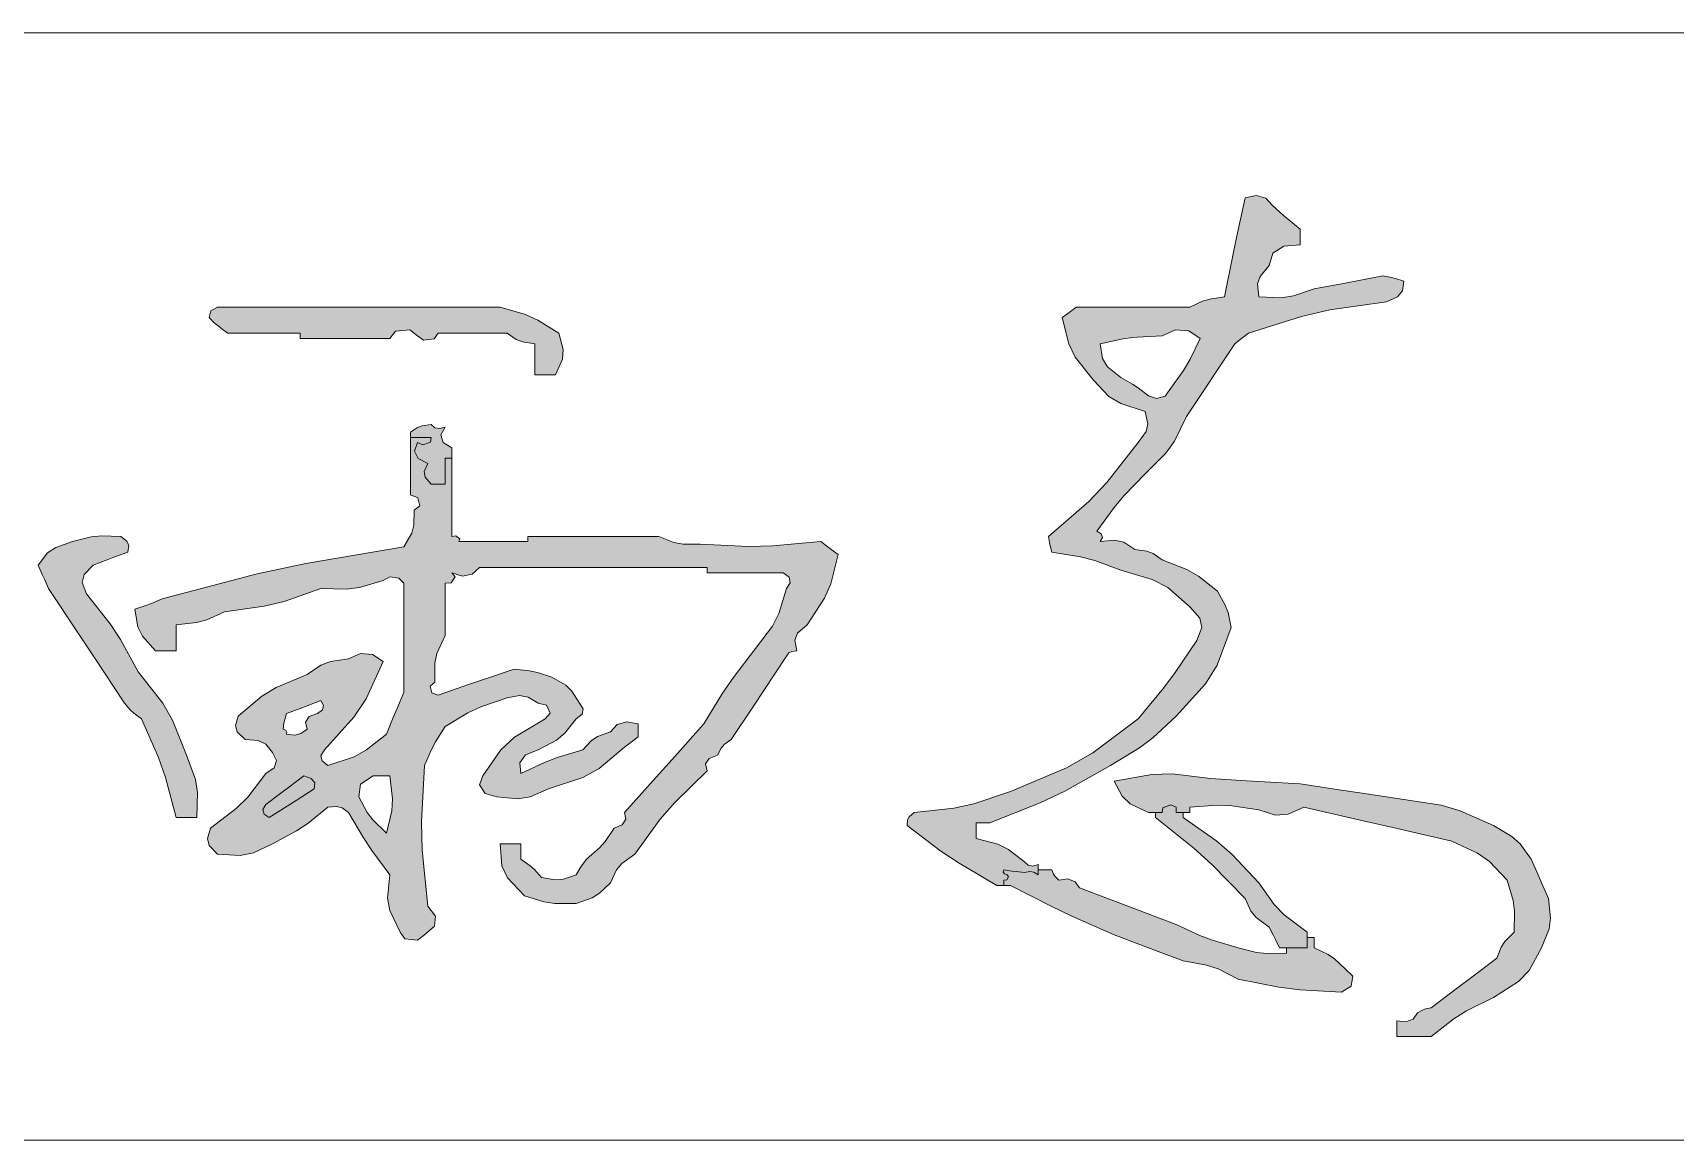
# Model space of a CAD drawing. Header units: millimetres. Extents: x 96 to 23960, y 200 to 17000.
# Drawn here: x 23072.6 to 23491.8, y 4153.5 to 4436.1 of the extents above; entities that cross this region are included whole.
import ezdxf

# ---------------------------------------------------------------- set-up
doc = ezdxf.new("R2010")
doc.units = ezdxf.units.MM
doc.linetypes.add('XKITLINE00', pattern=[0])
doc.layers.add('OtherObjectType', color=1, linetype='Continuous', lineweight=0)

# ---------------------------------------------------------------- blocks, each defined once
blk = doc.blocks.new('*A7')
at = {"layer": 'OtherObjectType'}
for points in [[(23354.72, 4345.45), (23357.38, 4343.46), (23359.41, 4342.77), (23367.07, 4338.15), (23364.05, 4331.89), (23361.84, 4328.84), (23356.5, 4323.53), (23351.1, 4317.92), (23348.62, 4314.98), (23344.18, 4308.91), (23345.3, 4308.21), (23345.61, 4307.27), (23345.06, 4306.25), (23348.7, 4306.63), (23351.1, 4306.09), (23353.86, 4304.26), (23356.96, 4303.85), (23358.61, 4303.23), (23360.9, 4301.6), (23367.16, 4299.15), (23370.13, 4297.47), (23374.99, 4293.63), (23376.97, 4290.06), (23377.69, 4288.14), (23378.51, 4284.32), (23374.92, 4274.71), (23371.95, 4269.95), (23364.43, 4261.73), (23358.47, 4256.18), (23355.05, 4253.61), (23347.7, 4249.11), (23335.99, 4242.58), (23329.76, 4239.62), (23316.89, 4234.49), (23313.37, 4234.49), (23313.37, 4230.5), (23318.91, 4229.07), (23321.66, 4227.73), (23325.69, 4224.52), (23326.62, 4223.68), (23327.87, 4223.44), (23329.22, 4223.86), (23329.22, 4221.2), (23328.08, 4221.88), (23327.12, 4222.07), (23325.69, 4221.86), (23323.57, 4222.05), (23322.51, 4222.19), (23320.41, 4222.53), (23320.31, 4221.94), (23320.6, 4221.49), (23321.29, 4221.2), (23321.68, 4220.68), (23321.19, 4219.95), (23320.41, 4219.87), (23320.41, 4218.54), (23318.65, 4218.54), (23309.01, 4224.21), (23304.4, 4227.29), (23295.77, 4233.82), (23295.89, 4235.25), (23296.31, 4236.05), (23297.53, 4237.15), (23307.68, 4238.24), (23312.79, 4239.34), (23322.17, 4242.46), (23336.41, 4248.51), (23343.16, 4252.37), (23354.74, 4261.07), (23361.17, 4268.84), (23364.18, 4272.84), (23369.71, 4281), (23370.96, 4284.37), (23370.48, 4286.72), (23367.95, 4289.64), (23362.28, 4294.52), (23358.35, 4296.6), (23350.34, 4298.94), (23343.64, 4301.42), (23340.02, 4302.37), (23332.74, 4303.59), (23332.29, 4305.18), (23332.11, 4305.98), (23331.86, 4307.58), (23342.12, 4316.49), (23346.77, 4321.35), (23354.74, 4331.5), (23356.75, 4334.36), (23357.17, 4336.28), (23356.5, 4339.48), (23350.28, 4341.48), (23347.25, 4343.31), (23343.3, 4347.45), (23338.68, 4353.31), (23337, 4356.7), (23335.38, 4363.4), (23338.9, 4366.06), (23367.95, 4366.06), (23371.15, 4367.58), (23373.03, 4368.15), (23376.75, 4368.71), (23378.83, 4378.82), (23379.88, 4383.87), (23382.03, 4393.97), (23384.95, 4394.52), (23387.36, 4393.84), (23389.07, 4391.97), (23391.79, 4389.52), (23393.2, 4388.32), (23396.11, 4385.99), (23396.11, 4382), (23391.9, 4381.65), (23389.15, 4379.81), (23388.19, 4376.69), (23385.87, 4373.91), (23385.24, 4371.99), (23385.55, 4368.71), (23391.28, 4368.49), (23394.41, 4368.93), (23399.64, 4370.71), (23417.24, 4374.03), (23419.4, 4373.62), (23420.47, 4373.35), (23422.52, 4372.7), (23422.22, 4370.2), (23420.96, 4368.68), (23418.12, 4367.39), (23403.67, 4365.35), (23396.46, 4363.72), (23382.91, 4359.41), (23379.39, 4356.75), (23367.07, 4338.15), (23348.58, 4205.92), (23366.19, 4199.27), (23372.17, 4198.21), (23375.17, 4197.22), (23380.27, 4194.62), (23390.63, 4192.58), (23396, 4191.91), (23406.68, 4191.3), (23409.14, 4192.83), (23409.51, 4195.37), (23407.56, 4197.28), (23404.9, 4199.77), (23403.22, 4200.89), (23399.64, 4202.59), (23399.64, 4205.25), (23397.88, 4205.25), (23397.88, 4202.59), (23392.59, 4202.59), (23392.59, 4201.26), (23387.62, 4201.12), (23384.99, 4201.4), (23380.27, 4202.59), (23373.68, 4204.55), (23370.46, 4205.77), (23364.43, 4208.57), (23339.78, 4217.88), (23338.7, 4219.46), (23336.82, 4220.17), (23334.5, 4219.87), (23333.53, 4220.81), (23333.15, 4221.38), (23332.74, 4222.53), (23329.22, 4222.53), (23329.22, 4221.2), (23328.08, 4221.88), (23327.12, 4222.07), (23325.69, 4221.86), (23323.57, 4222.05), (23322.51, 4222.19), (23320.41, 4222.53), (23320.31, 4221.94), (23320.6, 4221.49), (23321.29, 4221.2), (23321.68, 4220.68), (23321.19, 4219.95), (23320.41, 4219.87), (23320.41, 4218.54), (23322.17, 4218.54), (23332.52, 4213.24), (23337.81, 4210.71), (23348.58, 4205.92), (23367.07, 4338.15), (23359.41, 4342.77), (23361.6, 4343.32), (23362.66, 4344.79), (23366.35, 4349.92), (23367.95, 4352.6), (23370.59, 4358.08), (23367.66, 4360.02), (23364.24, 4360.25), (23360.9, 4358.75), (23354.49, 4358.45), (23351.26, 4358.04), (23345.06, 4356.75), (23345.6, 4352.97), (23346.88, 4350.88), (23350.34, 4348.12), (23353.3, 4346.39)], [(23175.04, 4357.99), (23172.34, 4357.65), (23170.77, 4358.75), (23168.79, 4360.28), (23165.14, 4359.94), (23163.73, 4358.08), (23140.84, 4358.08), (23140.84, 4359.41), (23122.35, 4359.41), (23118.83, 4362.07), (23117.62, 4363.4), (23117.99, 4365.1), (23119.71, 4366.06), (23191.89, 4366.06), (23198.37, 4364.17), (23201.53, 4362.77), (23206.86, 4359.41), (23207.95, 4355.23), (23207.76, 4352.82), (23205.98, 4348.78), (23200.7, 4348.78), (23200.7, 4356.75), (23197.61, 4357.21), (23196, 4357.82), (23193.66, 4359.41), (23176.05, 4359.41)], [(23146.52, 4263.35), (23146.81, 4264.47), (23146.12, 4265.72), (23129.83, 4298.02), (23142.23, 4300.69), (23167.25, 4304.92), (23169.3, 4308.4), (23169.87, 4310.42), (23169.89, 4314.23), (23171.35, 4315.41), (23170.9, 4317.45), (23169.01, 4318.21), (23169.01, 4332.83), (23174.29, 4332.83), (23174.12, 4331.65), (23172.12, 4330.9), (23170.77, 4331.5), (23170.03, 4329.3), (23170.94, 4327.48), (23173.41, 4326.19), (23172.47, 4324.16), (23172.72, 4322.66), (23174.29, 4320.87), (23177.81, 4320.87), (23177.81, 4327.52), (23179.57, 4327.52), (23179.57, 4307.58), (23180.54, 4307.74), (23181.54, 4306.99), (23181.33, 4306.25), (23198.94, 4306.25), (23198.94, 4307.58), (23232.39, 4307.58), (23236.24, 4306.05), (23238.59, 4305.61), (23242.95, 4305.59), (23255.25, 4305.02), (23261.52, 4305.15), (23273.76, 4306.25), (23278.16, 4302.93), (23276.28, 4295.5), (23274.64, 4291.78), (23270.24, 4284.99), (23267.81, 4282.9), (23267.09, 4281.09), (23267.6, 4278.34), (23266.34, 4278.22), (23265.6, 4277.84), (23264.96, 4277.02), (23250.87, 4255.75), (23249.02, 4254.44), (23248.25, 4253.56), (23247.35, 4251.76), (23245.25, 4250.95), (23244.31, 4249.53), (23244.71, 4247.78), (23236.48, 4239.72), (23232.74, 4235.42), (23226.22, 4226.51), (23222.91, 4224.11), (23221.54, 4222.49), (23220.06, 4219.2), (23217.25, 4216.54), (23215.32, 4215.37), (23211.26, 4213.89), (23205.87, 4213.95), (23203.06, 4214.37), (23198.06, 4215.88), (23193.72, 4220.47), (23192.29, 4223.55), (23191.89, 4229.17), (23197.18, 4229.17), (23197.18, 4225.19), (23199.57, 4223.53), (23200.65, 4222.57), (23202.46, 4220.53), (23205.91, 4219.93), (23208.04, 4220.09), (23211.26, 4221.2), (23212.19, 4222.84), (23212.72, 4223.64), (23213.9, 4225.19), (23217.2, 4228.1), (23218.65, 4229.74), (23220.94, 4233.16), (23223.05, 4233.97), (23223.99, 4235.39), (23223.58, 4237.15), (23231.74, 4246.15), (23235.79, 4250.67), (23243.83, 4259.74), (23248.67, 4267.61), (23251.32, 4271.48), (23257.03, 4279.01), (23261.37, 4284.7), (23263.02, 4287.89), (23264.96, 4294.29), (23265.92, 4295.74), (23265.61, 4297.15), (23264.08, 4298.28), (23244.71, 4298.28), (23244.71, 4299.61), (23186.61, 4299.61), (23184.76, 4297.92), (23182.26, 4297.44), (23179.57, 4298.28), (23180.38, 4297.26), (23179.38, 4295.75), (23177.81, 4295.62), (23177.81, 4282.33), (23175.73, 4277.74), (23175.18, 4275.22), (23175.17, 4270.37), (23173.99, 4269.35), (23174.44, 4267.65), (23176.05, 4267.05), (23183.76, 4269.76), (23187.64, 4271.09), (23195.42, 4273.69), (23199.39, 4273.25), (23201.38, 4272.84), (23205.1, 4271.7), (23208.62, 4269.58), (23210.17, 4268.12), (23213.07, 4263.6), (23212.77, 4262.22), (23211.26, 4261.07), (23208.36, 4257.34), (23206.25, 4255.6), (23201.58, 4253.09), (23198.35, 4251.84), (23196.88, 4249.84), (23197.18, 4247.11), (23203.21, 4249.92), (23206.43, 4251.14), (23213.02, 4253.09), (23215.12, 4255.43), (23216.71, 4256.49), (23220.06, 4257.75), (23221.78, 4259.61), (23224.19, 4260.29), (23227.11, 4259.74), (23227.11, 4256.42), (23223.58, 4253.76), (23217.17, 4248.39), (23212.96, 4246.07), (23204.22, 4243.13), (23199.52, 4241.13), (23196.36, 4240.65), (23191.01, 4241.13), (23188.07, 4241.98), (23186.62, 4244.16), (23187.49, 4246.45), (23192.08, 4253.16), (23195.53, 4256.34), (23203.34, 4261.07), (23204.62, 4262.44), (23203.69, 4264.53), (23201.58, 4265.05), (23199.06, 4266.6), (23196.8, 4266.98), (23193.66, 4266.38), (23186.9, 4264.06), (23183.63, 4262.55), (23177.81, 4259.07), (23175.38, 4255.19), (23174.32, 4253.18), (23172.53, 4249.11), (23171.77, 4234.76), (23171.95, 4227.54), (23173.41, 4213.22), (23175.41, 4210.71), (23175.09, 4208.12), (23172.53, 4205.92), (23170.77, 4204.58), (23167.56, 4204.93), (23166.37, 4206.58), (23163.73, 4212.13), (23163.15, 4215.31), (23163.73, 4221.2), (23159.11, 4227.42), (23156.99, 4230.63), (23153.16, 4237.15), (23151.54, 4238.3), (23150.09, 4238.66), (23147.88, 4238.48), (23142.8, 4234.33), (23139.92, 4232.42), (23133.8, 4229.17), (23128.89, 4226.83), (23125.51, 4226.2), (23119.71, 4226.51), (23117.61, 4228.71), (23117.13, 4230.52), (23117.95, 4233.16), (23124.52, 4238.12), (23127.44, 4241.02), (23132.04, 4247.11), (23134.2, 4248.57), (23134.8, 4250.37), (23133.8, 4252.43), (23132.08, 4254.58), (23130.06, 4255.53), (23126.76, 4255.75), (23124.78, 4257.7), (23124.3, 4259.34), (23125, 4261.73), (23131, 4266.81), (23134.72, 4269.06), (23142.6, 4272.36), (23146.11, 4274.75), (23148.53, 4275.67), (23153.16, 4276.35), (23156.24, 4277.67), (23159.29, 4277.44), (23161.97, 4275.69), (23157.64, 4266.13), (23154.54, 4261.44), (23147, 4253.09), (23146.12, 4251.62), (23146.42, 4250.29), (23147.88, 4249.11), (23154.57, 4251.36), (23157.79, 4253.08), (23162.85, 4257.08), (23164.58, 4261.34), (23165.46, 4263.47), (23167.25, 4267.71), (23167.25, 4295.62), (23165.99, 4296.93), (23163.72, 4297.22), (23161.97, 4296.29), (23155.96, 4294.57), (23152.54, 4294.14), (23146.12, 4294.29), (23136.72, 4291.01), (23131.64, 4289.78), (23121.47, 4288.31), (23116.97, 4286.29), (23114.33, 4285.58), (23109.15, 4284.99), (23109.15, 4278.34), (23103.87, 4278.34), (23100.54, 4282.13), (23099.37, 4284.47), (23098.59, 4288.98), (23101.46, 4289.95), (23102.88, 4290.48), (23105.63, 4291.63), (23129.83, 4298.02), (23177.33, 4331.57), (23176.71, 4333.46), (23177.81, 4335.49), (23176.47, 4335.07), (23175.21, 4335.31), (23174.29, 4336.15), (23171.98, 4335.78), (23170.79, 4335.33), (23169.01, 4334.16), (23169.01, 4332.83), (23174.29, 4332.83), (23174.12, 4331.65), (23172.12, 4330.9), (23170.77, 4331.5), (23170.03, 4329.3), (23170.94, 4327.48), (23173.41, 4326.19), (23172.47, 4324.16), (23172.72, 4322.66), (23174.29, 4320.87), (23177.81, 4320.87), (23177.81, 4327.52), (23179.57, 4327.52), (23179.57, 4330.17), (23177.33, 4331.57), (23129.83, 4298.02), (23159.49, 4246.5), (23156.24, 4244.32), (23155.8, 4241.13), (23157.93, 4237.16), (23159.39, 4235.23), (23162.85, 4231.83), (23164.24, 4237.59), (23164.42, 4240.62), (23163.73, 4246.45), (23159.49, 4246.5), (23141.72, 4246.45), (23143.6, 4245.83), (23144.53, 4244.67), (23144.36, 4243.13), (23139.76, 4240.23), (23137.47, 4238.76), (23132.92, 4235.82), (23131.59, 4236.73), (23131.28, 4237.91), (23132.04, 4239.14), (23141.72, 4246.45), (23159.49, 4246.5), (23129.83, 4298.02), (23146.12, 4265.72), (23142.62, 4264.37), (23140.85, 4263.7), (23137.32, 4262.4), (23136.87, 4260.82), (23136.69, 4260.01), (23136.44, 4258.41), (23137.13, 4258.12), (23137.43, 4257.67), (23137.32, 4257.08), (23139.53, 4256.89), (23140.98, 4257.26), (23142.6, 4258.41), (23142.2, 4260.17), (23143.14, 4261.59), (23145.24, 4262.4)], [(23097.44, 4263.31), (23095.95, 4265.05), (23076.58, 4294.29), (23073.94, 4300.27), (23076.33, 4303.36), (23078.42, 4304.78), (23082.74, 4306.25), (23087.47, 4307.44), (23090.09, 4307.72), (23095.07, 4307.58), (23096.59, 4306.36), (23097.08, 4305.27), (23096.83, 4303.59), (23093.29, 4302.29), (23091.53, 4301.62), (23088.02, 4300.27), (23085.69, 4297.88), (23085.19, 4295.82), (23086.26, 4292.96), (23092.3, 4285.3), (23094.97, 4281.27), (23099.47, 4273.03), (23105.73, 4265.04), (23108.27, 4260.66), (23111.79, 4251.76), (23114.1, 4245.58), (23114.65, 4242.24), (23114.43, 4235.82), (23109.15, 4235.82), (23106.46, 4246.06), (23104.68, 4251.15), (23100.35, 4261.07), (23098.35, 4262.49)], [(23360.9, 4237.15), (23357.38, 4237.15), (23352.73, 4239.36), (23350.63, 4241.27), (23348.58, 4245.12), (23358.19, 4246.82), (23363.49, 4246.96), (23373.23, 4245.78), (23396.11, 4244.46), (23422.52, 4240.47), (23432.13, 4238.99), (23436.96, 4237.59), (23445.41, 4233.82), (23450.15, 4231.05), (23452.25, 4229.17), (23455.09, 4225.19), (23459.49, 4215.22), (23460, 4210.15), (23459.63, 4207.47), (23457.73, 4202.59), (23454.54, 4196.8), (23451.79, 4193.98), (23445.41, 4189.97), (23438.55, 4186.51), (23435.3, 4184.47), (23429.56, 4180), (23420.76, 4180), (23420.76, 4183.99), (23423.09, 4183.68), (23424.97, 4184.39), (23426.04, 4185.98), (23427.29, 4186.71), (23428.05, 4187), (23429.56, 4187.31), (23446.29, 4199.93), (23447.39, 4202.79), (23448.33, 4204.2), (23450.69, 4206.58), (23450.83, 4211.92), (23450.47, 4214.65), (23448.93, 4219.87), (23444.42, 4224.6), (23441.39, 4226.74), (23434.85, 4229.84), (23419.71, 4233.31), (23412.14, 4235.04), (23396.99, 4238.48), (23393.07, 4236.67), (23389.79, 4236.48), (23385.55, 4237.81), (23378.64, 4238.87), (23374.96, 4239.01), (23367.95, 4238.48), (23367.95, 4237.15), (23364.43, 4237.15), (23364.43, 4238.48), (23363.07, 4239.08), (23382.03, 4215.22), (23383.51, 4211.94), (23384.88, 4210.31), (23388.19, 4207.91), (23390.83, 4202.59), (23397.88, 4202.59), (23397.88, 4206.58), (23392.02, 4211.03), (23389.44, 4213.66), (23385.55, 4219.2), (23378.77, 4226.42), (23374.81, 4229.82), (23366.19, 4235.82), (23366.19, 4237.15), (23364.43, 4237.15), (23364.43, 4238.48), (23363.07, 4239.08), (23361.07, 4238.33), (23360.9, 4237.15), (23359.14, 4237.15), (23359.14, 4235.82), (23368.92, 4228), (23373.53, 4223.85), (23382.03, 4215.22), (23363.07, 4239.08), (23361.07, 4238.33)]]:
    blk.add_hatch(color=7, dxfattribs=at).paths.add_polyline_path(points, flags=17)
at = {"layer": 'OtherObjectType', "color": 7, "linetype": 'XKITLINE00', "lineweight": 0}
for p, q in [((21596, 4436.06), (23758.76, 4436.06)), ((23382.03, 4393.97), (23379.88, 4383.87)), ((23384.95, 4394.52), (23382.03, 4393.97)), ((23387.36, 4393.84), (23384.95, 4394.52)), ((23389.07, 4391.97), (23387.36, 4393.84)), ((23391.79, 4389.52), (23389.07, 4391.97)), ((23393.2, 4388.32), (23391.79, 4389.52)), ((23396.11, 4385.99), (23393.2, 4388.32)), ((23396.11, 4384.4), (23396.11, 4385.99)), ((23379.88, 4383.87), (23378.83, 4378.82)), ((23389.15, 4379.81), (23391.9, 4381.65)), ((23391.9, 4381.65), (23396.11, 4382)), ((23396.11, 4383.6), (23396.11, 4384.4)), ((23396.11, 4382), (23396.11, 4383.6)), ((23378.83, 4378.82), (23376.75, 4368.71)), ((23388.19, 4376.69), (23389.15, 4379.81)), ((23385.24, 4371.99), (23385.87, 4373.91)), ((23385.87, 4373.91), (23388.19, 4376.69)), ((23410.2, 4372.7), (23406.68, 4372.04)), ((23417.24, 4374.03), (23410.2, 4372.7)), ((23419.4, 4373.62), (23417.24, 4374.03)), ((23420.47, 4373.35), (23419.4, 4373.62)), ((23422.52, 4372.7), (23420.47, 4373.35)), ((23422.22, 4370.2), (23422.52, 4372.7)), ((23376.75, 4368.71), (23373.03, 4368.15)), ((23385.55, 4368.71), (23385.24, 4371.99)), ((23391.28, 4368.49), (23385.55, 4368.71)), ((23394.41, 4368.93), (23391.28, 4368.49)), ((23399.64, 4370.71), (23394.41, 4368.93)), ((23406.68, 4372.04), (23399.64, 4370.71)), ((23418.12, 4367.39), (23420.96, 4368.68)), ((23420.96, 4368.68), (23422.22, 4370.2)), ((23117.99, 4365.1), (23117.62, 4363.4)), ((23119.71, 4366.06), (23117.99, 4365.1)), ((23148.59, 4366.06), (23119.71, 4366.06)), ((23163.02, 4366.06), (23148.59, 4366.06)), ((23191.89, 4366.06), (23163.02, 4366.06)), ((23198.37, 4364.17), (23191.89, 4366.06)), ((23336.79, 4364.46), (23335.38, 4363.4)), ((23337.49, 4364.99), (23336.79, 4364.46)), ((23338.9, 4366.06), (23337.49, 4364.99)), ((23350.52, 4366.06), (23338.9, 4366.06)), ((23356.33, 4366.06), (23350.52, 4366.06)), ((23367.95, 4366.06), (23356.33, 4366.06)), ((23371.15, 4367.58), (23367.95, 4366.06)), ((23373.03, 4368.15), (23371.15, 4367.58)), ((23396.46, 4363.72), (23403.67, 4365.35)), ((23403.67, 4365.35), (23418.12, 4367.39)), ((23117.62, 4363.4), (23118.83, 4362.07)), ((23118.83, 4362.07), (23120.24, 4361.01)), ((23120.24, 4361.01), (23120.95, 4360.47)), ((23120.95, 4360.47), (23122.35, 4359.41)), ((23165.14, 4359.94), (23168.79, 4360.28)), ((23168.79, 4360.28), (23170.77, 4358.75)), ((23201.53, 4362.77), (23198.37, 4364.17)), ((23206.86, 4359.41), (23201.53, 4362.77)), ((23335.38, 4363.4), (23337, 4356.7)), ((23364.24, 4360.25), (23360.9, 4358.75)), ((23367.66, 4360.02), (23364.24, 4360.25)), ((23382.91, 4359.41), (23396.46, 4363.72)), ((23122.35, 4359.41), (23129.75, 4359.41)), ((23129.75, 4359.41), (23133.45, 4359.41)), ((23133.45, 4359.41), (23140.84, 4359.41)), ((23140.84, 4359.41), (23140.84, 4358.88)), ((23140.84, 4358.88), (23140.84, 4358.61)), ((23140.84, 4358.61), (23140.84, 4358.08)), ((23140.84, 4358.08), (23149.99, 4358.08)), ((23149.99, 4358.08), (23154.57, 4358.08)), ((23154.57, 4358.08), (23163.73, 4358.08)), ((23163.73, 4358.08), (23165.14, 4359.94)), ((23170.77, 4358.75), (23172.34, 4357.65)), ((23172.34, 4357.65), (23175.04, 4357.99)), ((23175.04, 4357.99), (23176.05, 4359.41)), ((23176.05, 4359.41), (23183.09, 4359.41)), ((23183.09, 4359.41), (23186.61, 4359.41)), ((23186.61, 4359.41), (23193.66, 4359.41)), ((23193.66, 4359.41), (23196, 4357.82)), ((23196, 4357.82), (23197.61, 4357.21)), ((23197.61, 4357.21), (23200.7, 4356.75)), ((23200.7, 4356.75), (23200.7, 4353.56)), ((23207.95, 4355.23), (23206.86, 4359.41)), ((23337, 4356.7), (23338.68, 4353.31)), ((23351.26, 4358.04), (23345.06, 4356.75)), ((23345.06, 4356.75), (23345.6, 4352.97)), ((23354.49, 4358.45), (23351.26, 4358.04)), ((23360.9, 4358.75), (23354.49, 4358.45)), ((23370.59, 4358.08), (23367.66, 4360.02)), ((23367.95, 4352.6), (23370.59, 4358.08)), ((23374.46, 4349.31), (23379.39, 4356.75)), ((23379.39, 4356.75), (23380.8, 4357.82)), ((23380.8, 4357.82), (23381.5, 4358.35)), ((23381.5, 4358.35), (23382.91, 4359.41)), ((23200.7, 4353.56), (23200.7, 4351.97)), ((23200.7, 4351.97), (23200.7, 4348.78)), ((23205.98, 4348.78), (23207.76, 4352.82)), ((23207.76, 4352.82), (23207.95, 4355.23)), ((23338.68, 4353.31), (23343.3, 4347.45)), ((23345.6, 4352.97), (23346.88, 4350.88)), ((23366.35, 4349.92), (23367.95, 4352.6)), ((23200.7, 4348.78), (23202.81, 4348.78)), ((23202.81, 4348.78), (23203.87, 4348.78)), ((23203.87, 4348.78), (23205.98, 4348.78)), ((23346.88, 4350.88), (23350.34, 4348.12)), ((23350.34, 4348.12), (23353.3, 4346.39)), ((23362.66, 4344.79), (23366.35, 4349.92)), ((23372, 4345.59), (23374.46, 4349.31)), ((23343.3, 4347.45), (23347.25, 4343.31)), ((23353.3, 4346.39), (23354.72, 4345.45)), ((23354.72, 4345.45), (23357.38, 4343.46)), ((23357.38, 4343.46), (23359.41, 4342.77)), ((23359.41, 4342.77), (23361.6, 4343.32)), ((23361.6, 4343.32), (23362.66, 4344.79)), ((23367.07, 4338.15), (23372, 4345.59)), ((23347.25, 4343.31), (23350.28, 4341.48)), ((23350.28, 4341.48), (23356.5, 4339.48)), ((23356.5, 4339.48), (23357.17, 4336.28)), ((23170.79, 4335.33), (23169.01, 4334.16)), ((23171.98, 4335.78), (23170.79, 4335.33)), ((23174.29, 4336.15), (23171.98, 4335.78)), ((23175.21, 4335.31), (23174.29, 4336.15)), ((23176.47, 4335.07), (23175.21, 4335.31)), ((23177.81, 4335.49), (23176.47, 4335.07)), ((23176.71, 4333.46), (23177.81, 4335.49)), ((23357.17, 4336.28), (23356.75, 4334.36)), ((23364.05, 4331.89), (23367.07, 4338.15)), ((23169.01, 4334.16), (23169.01, 4332.83)), ((23169.01, 4332.83), (23169.01, 4334.16)), ((23169.01, 4334.16), (23169.01, 4332.83)), ((23174.29, 4332.83), (23169.01, 4332.83)), ((23169.01, 4332.83), (23174.29, 4332.83)), ((23174.29, 4332.83), (23169.01, 4332.83)), ((23169.01, 4332.83), (23169.01, 4318.21)), ((23169.01, 4318.21), (23169.01, 4332.83)), ((23169.01, 4332.83), (23169.01, 4318.21)), ((23169.01, 4332.83), (23174.29, 4332.83)), ((23174.29, 4332.83), (23169.01, 4332.83)), ((23169.01, 4332.83), (23174.29, 4332.83)), ((23170.03, 4329.3), (23170.77, 4331.5)), ((23170.77, 4331.5), (23170.03, 4329.3)), ((23170.77, 4331.5), (23172.12, 4330.9)), ((23172.12, 4330.9), (23170.77, 4331.5)), ((23172.12, 4330.9), (23174.12, 4331.65)), ((23174.12, 4331.65), (23172.12, 4330.9)), ((23174.12, 4331.65), (23174.29, 4332.83)), ((23174.29, 4332.83), (23174.12, 4331.65)), ((23177.33, 4331.57), (23176.71, 4333.46)), ((23179.57, 4330.17), (23177.33, 4331.57)), ((23354.74, 4331.5), (23346.77, 4321.35)), ((23356.75, 4334.36), (23354.74, 4331.5)), ((23361.84, 4328.84), (23364.05, 4331.89)), ((23170.94, 4327.48), (23170.03, 4329.3)), ((23170.03, 4329.3), (23170.94, 4327.48)), ((23173.41, 4326.19), (23170.94, 4327.48)), ((23170.94, 4327.48), (23173.41, 4326.19)), ((23179.57, 4327.52), (23177.81, 4327.52)), ((23177.81, 4327.52), (23179.57, 4327.52)), ((23179.57, 4327.52), (23177.81, 4327.52)), ((23177.81, 4327.52), (23177.81, 4324.86)), ((23177.81, 4327.52), (23179.57, 4327.52)), ((23179.57, 4327.52), (23177.81, 4327.52)), ((23177.81, 4327.52), (23179.57, 4327.52)), ((23177.81, 4324.86), (23177.81, 4327.52)), ((23179.57, 4327.52), (23179.57, 4330.17)), ((23179.57, 4330.17), (23179.57, 4327.52)), ((23179.57, 4327.52), (23179.57, 4330.17)), ((23179.57, 4307.58), (23179.57, 4327.52)), ((23179.57, 4327.52), (23179.57, 4307.58)), ((23179.57, 4307.58), (23179.57, 4327.52)), ((23356.5, 4323.53), (23361.84, 4328.84)), ((23172.47, 4324.16), (23173.41, 4326.19)), ((23173.41, 4326.19), (23172.47, 4324.16)), ((23172.72, 4322.66), (23172.47, 4324.16)), ((23172.47, 4324.16), (23172.72, 4322.66)), ((23174.29, 4320.87), (23172.72, 4322.66)), ((23172.72, 4322.66), (23174.29, 4320.87)), ((23177.81, 4324.86), (23177.81, 4323.53)), ((23177.81, 4323.53), (23177.81, 4324.86)), ((23177.81, 4323.53), (23177.81, 4320.87)), ((23177.81, 4320.87), (23177.81, 4323.53)), ((23351.1, 4317.92), (23356.5, 4323.53)), ((23169.01, 4318.21), (23170.9, 4317.45)), ((23175.7, 4320.87), (23174.29, 4320.87)), ((23174.29, 4320.87), (23175.7, 4320.87)), ((23176.4, 4320.87), (23175.7, 4320.87)), ((23175.7, 4320.87), (23176.4, 4320.87)), ((23177.81, 4320.87), (23176.4, 4320.87)), ((23176.4, 4320.87), (23177.81, 4320.87)), ((23346.77, 4321.35), (23342.12, 4316.49)), ((23169.89, 4314.23), (23169.87, 4310.42)), ((23171.35, 4315.41), (23169.89, 4314.23)), ((23170.9, 4317.45), (23171.35, 4315.41)), ((23342.12, 4316.49), (23331.86, 4307.58)), ((23344.18, 4308.91), (23348.62, 4314.98)), ((23348.62, 4314.98), (23351.1, 4317.92)), ((23169.87, 4310.42), (23169.3, 4308.4)), ((23082.74, 4306.25), (23078.42, 4304.78)), ((23087.47, 4307.44), (23082.74, 4306.25)), ((23090.09, 4307.72), (23087.47, 4307.44)), ((23095.07, 4307.58), (23090.09, 4307.72)), ((23096.59, 4306.36), (23095.07, 4307.58)), ((23097.08, 4305.27), (23096.59, 4306.36)), ((23169.3, 4308.4), (23167.25, 4304.92)), ((23180.54, 4307.74), (23179.57, 4307.58)), ((23181.54, 4306.99), (23180.54, 4307.74)), ((23181.33, 4306.25), (23181.54, 4306.99)), ((23188.37, 4306.25), (23181.33, 4306.25)), ((23191.89, 4306.25), (23188.37, 4306.25)), ((23198.94, 4306.25), (23191.89, 4306.25)), ((23212.32, 4307.58), (23198.94, 4307.58)), ((23198.94, 4307.58), (23198.94, 4307.05)), ((23198.94, 4307.05), (23198.94, 4306.78)), ((23198.94, 4306.78), (23198.94, 4306.25)), ((23219.01, 4307.58), (23212.32, 4307.58)), ((23232.39, 4307.58), (23219.01, 4307.58)), ((23236.24, 4306.05), (23232.39, 4307.58)), ((23238.59, 4305.61), (23236.24, 4306.05)), ((23242.95, 4305.59), (23238.59, 4305.61)), ((23255.25, 4305.02), (23242.95, 4305.59)), ((23273.76, 4306.25), (23261.52, 4305.15)), ((23275.52, 4304.92), (23273.76, 4306.25)), ((23331.86, 4307.58), (23332.11, 4305.98)), ((23332.11, 4305.98), (23332.29, 4305.18)), ((23345.3, 4308.21), (23344.18, 4308.91)), ((23345.06, 4306.25), (23345.61, 4307.27)), ((23348.7, 4306.63), (23345.06, 4306.25)), ((23345.61, 4307.27), (23345.3, 4308.21)), ((23351.1, 4306.09), (23348.7, 4306.63)), ((23353.86, 4304.26), (23351.1, 4306.09)), ((23076.33, 4303.36), (23073.94, 4300.27)), ((23078.42, 4304.78), (23076.33, 4303.36)), ((23088.02, 4300.27), (23091.53, 4301.62)), ((23091.53, 4301.62), (23093.29, 4302.29)), ((23093.29, 4302.29), (23096.83, 4303.59)), ((23096.83, 4303.59), (23097.08, 4305.27)), ((23167.25, 4304.92), (23142.23, 4300.69)), ((23261.52, 4305.15), (23255.25, 4305.02)), ((23276.4, 4304.26), (23275.52, 4304.92)), ((23276.28, 4295.5), (23278.16, 4302.93)), ((23278.16, 4302.93), (23276.4, 4304.26)), ((23332.29, 4305.18), (23332.74, 4303.59)), ((23332.74, 4303.59), (23340.02, 4302.37)), ((23340.02, 4302.37), (23343.64, 4301.42)), ((23343.64, 4301.42), (23350.34, 4298.94)), ((23356.96, 4303.85), (23353.86, 4304.26)), ((23358.61, 4303.23), (23356.96, 4303.85)), ((23360.9, 4301.6), (23358.61, 4303.23)), ((23367.16, 4299.15), (23360.9, 4301.6)), ((23073.94, 4300.27), (23075, 4297.88)), ((23075, 4297.88), (23075.52, 4296.68)), ((23085.19, 4295.82), (23085.69, 4297.88)), ((23085.69, 4297.88), (23088.02, 4300.27)), ((23129.83, 4298.02), (23105.63, 4291.63)), ((23142.23, 4300.69), (23129.83, 4298.02)), ((23161.97, 4296.29), (23163.72, 4297.22)), ((23163.72, 4297.22), (23165.99, 4296.93)), ((23179.38, 4295.75), (23180.38, 4297.26)), ((23180.38, 4297.26), (23179.57, 4298.28)), ((23179.57, 4298.28), (23182.26, 4297.44)), ((23182.26, 4297.44), (23184.76, 4297.92)), ((23184.76, 4297.92), (23186.61, 4299.61)), ((23186.61, 4299.61), (23209.85, 4299.61)), ((23209.85, 4299.61), (23221.47, 4299.61)), ((23221.47, 4299.61), (23244.71, 4299.61)), ((23244.71, 4299.61), (23244.71, 4299.08)), ((23244.71, 4299.08), (23244.71, 4298.81)), ((23244.71, 4298.81), (23244.71, 4298.28)), ((23244.71, 4298.28), (23252.46, 4298.28)), ((23252.46, 4298.28), (23256.33, 4298.28)), ((23256.33, 4298.28), (23264.08, 4298.28)), ((23264.08, 4298.28), (23265.61, 4297.15)), ((23350.34, 4298.94), (23358.35, 4296.6)), ((23370.13, 4297.47), (23367.16, 4299.15)), ((23374.99, 4293.63), (23370.13, 4297.47)), ((23075.52, 4296.68), (23076.58, 4294.29)), ((23076.58, 4294.29), (23084.33, 4282.6)), ((23086.26, 4292.96), (23085.19, 4295.82)), ((23136.72, 4291.01), (23146.12, 4294.29)), ((23146.12, 4294.29), (23152.54, 4294.14)), ((23152.54, 4294.14), (23155.96, 4294.57)), ((23155.96, 4294.57), (23161.97, 4296.29)), ((23165.99, 4296.93), (23167.25, 4295.62)), ((23167.25, 4295.62), (23167.25, 4284.46)), ((23177.81, 4295.62), (23179.38, 4295.75)), ((23177.81, 4290.31), (23177.81, 4295.62)), ((23264.96, 4294.29), (23263.02, 4287.89)), ((23265.92, 4295.74), (23264.96, 4294.29)), ((23265.61, 4297.15), (23265.92, 4295.74)), ((23274.64, 4291.78), (23276.28, 4295.5)), ((23358.35, 4296.6), (23362.28, 4294.52)), ((23362.28, 4294.52), (23367.95, 4289.64)), ((23376.97, 4290.06), (23374.99, 4293.63)), ((23092.3, 4285.3), (23086.26, 4292.96)), ((23101.46, 4289.95), (23098.59, 4288.98)), ((23098.59, 4288.98), (23099.37, 4284.47)), ((23102.88, 4290.48), (23101.46, 4289.95)), ((23105.63, 4291.63), (23102.88, 4290.48)), ((23121.47, 4288.31), (23131.64, 4289.78)), ((23131.64, 4289.78), (23136.72, 4291.01)), ((23177.81, 4287.65), (23177.81, 4290.31)), ((23270.24, 4284.99), (23274.64, 4291.78)), ((23367.95, 4289.64), (23370.48, 4286.72)), ((23377.69, 4288.14), (23376.97, 4290.06)), ((23094.97, 4281.27), (23092.3, 4285.3)), ((23109.15, 4284.99), (23114.33, 4285.58)), ((23109.15, 4282.33), (23109.15, 4284.99)), ((23114.33, 4285.58), (23116.97, 4286.29)), ((23116.97, 4286.29), (23121.47, 4288.31)), ((23177.81, 4282.33), (23177.81, 4287.65)), ((23261.37, 4284.7), (23257.03, 4279.01)), ((23263.02, 4287.89), (23261.37, 4284.7)), ((23267.81, 4282.9), (23270.24, 4284.99)), ((23370.48, 4286.72), (23370.96, 4284.37)), ((23378.51, 4284.32), (23377.69, 4288.14)), ((23084.33, 4282.6), (23088.2, 4276.75)), ((23099.47, 4273.03), (23094.97, 4281.27)), ((23099.37, 4284.47), (23100.54, 4282.13)), ((23100.54, 4282.13), (23103.87, 4278.34)), ((23109.15, 4281), (23109.15, 4282.33)), ((23109.15, 4278.34), (23109.15, 4281)), ((23167.25, 4284.46), (23167.25, 4278.88)), ((23175.73, 4277.74), (23177.81, 4282.33)), ((23267.09, 4281.09), (23267.81, 4282.9)), ((23267.6, 4278.34), (23267.09, 4281.09)), ((23369.71, 4281), (23364.18, 4272.84)), ((23370.96, 4284.37), (23369.71, 4281)), ((23374.92, 4274.71), (23378.51, 4284.32)), ((23088.2, 4276.75), (23095.95, 4265.05)), ((23103.87, 4278.34), (23105.98, 4278.34)), ((23105.98, 4278.34), (23107.04, 4278.34)), ((23107.04, 4278.34), (23109.15, 4278.34)), ((23153.16, 4276.35), (23148.53, 4275.67)), ((23156.24, 4277.67), (23153.16, 4276.35)), ((23159.29, 4277.44), (23156.24, 4277.67)), ((23161.97, 4275.69), (23159.29, 4277.44)), ((23167.25, 4278.88), (23167.25, 4267.71)), ((23175.18, 4275.22), (23175.73, 4277.74)), ((23257.03, 4279.01), (23251.32, 4271.48)), ((23259.32, 4268.51), (23264.96, 4277.02)), ((23264.96, 4277.02), (23265.6, 4277.84)), ((23265.6, 4277.84), (23266.34, 4278.22)), ((23266.34, 4278.22), (23267.6, 4278.34)), ((23105.73, 4265.04), (23099.47, 4273.03)), ((23142.6, 4272.36), (23134.72, 4269.06)), ((23146.11, 4274.75), (23142.6, 4272.36)), ((23148.53, 4275.67), (23146.11, 4274.75)), ((23157.64, 4266.13), (23161.97, 4275.69)), ((23175.17, 4270.37), (23175.18, 4275.22)), ((23195.42, 4273.69), (23187.64, 4271.09)), ((23199.39, 4273.25), (23195.42, 4273.69)), ((23201.38, 4272.84), (23199.39, 4273.25)), ((23205.1, 4271.7), (23201.38, 4272.84)), ((23364.18, 4272.84), (23361.17, 4268.84)), ((23371.95, 4269.95), (23374.92, 4274.71)), ((23134.72, 4269.06), (23131, 4266.81)), ((23173.99, 4269.35), (23175.17, 4270.37)), ((23174.44, 4267.65), (23173.99, 4269.35)), ((23183.76, 4269.76), (23176.05, 4267.05)), ((23187.64, 4271.09), (23183.76, 4269.76)), ((23208.62, 4269.58), (23205.1, 4271.7)), ((23210.17, 4268.12), (23208.62, 4269.58)), ((23212.14, 4265.05), (23210.17, 4268.12)), ((23251.32, 4271.48), (23248.67, 4267.61)), ((23256.51, 4264.26), (23259.32, 4268.51)), ((23361.17, 4268.84), (23354.74, 4261.07)), ((23364.43, 4261.73), (23371.95, 4269.95)), ((23095.95, 4265.05), (23097.44, 4263.31)), ((23108.27, 4260.66), (23105.73, 4265.04)), ((23131, 4266.81), (23125, 4261.73)), ((23140.85, 4263.7), (23137.32, 4262.4)), ((23142.62, 4264.37), (23140.85, 4263.7)), ((23146.12, 4265.72), (23142.62, 4264.37)), ((23146.81, 4264.47), (23146.12, 4265.72)), ((23146.52, 4263.35), (23146.81, 4264.47)), ((23154.54, 4261.44), (23157.64, 4266.13)), ((23167.25, 4267.71), (23165.46, 4263.47)), ((23176.05, 4267.05), (23174.44, 4267.65)), ((23183.63, 4262.55), (23186.9, 4264.06)), ((23186.9, 4264.06), (23193.66, 4266.38)), ((23193.66, 4266.38), (23196.8, 4266.98)), ((23196.8, 4266.98), (23199.06, 4266.6)), ((23199.06, 4266.6), (23201.58, 4265.05)), ((23201.58, 4265.05), (23203.69, 4264.53)), ((23203.69, 4264.53), (23204.62, 4262.44)), ((23213.07, 4263.6), (23212.14, 4265.05)), ((23248.67, 4267.61), (23243.83, 4259.74)), ((23250.87, 4255.75), (23256.51, 4264.26)), ((23097.44, 4263.31), (23098.35, 4262.49)), ((23098.35, 4262.49), (23100.35, 4261.07)), ((23100.35, 4261.07), (23104.68, 4251.15)), ((23111.79, 4251.76), (23108.27, 4260.66)), ((23125, 4261.73), (23124.3, 4259.34)), ((23136.69, 4260.01), (23136.44, 4258.41)), ((23136.87, 4260.82), (23136.69, 4260.01)), ((23137.32, 4262.4), (23136.87, 4260.82)), ((23142.2, 4260.17), (23143.14, 4261.59)), ((23142.6, 4258.41), (23142.2, 4260.17)), ((23143.14, 4261.59), (23145.24, 4262.4)), ((23145.24, 4262.4), (23146.52, 4263.35)), ((23147, 4253.09), (23154.54, 4261.44)), ((23164.58, 4261.34), (23162.85, 4257.08)), ((23165.46, 4263.47), (23164.58, 4261.34)), ((23177.81, 4259.07), (23183.63, 4262.55)), ((23203.34, 4261.07), (23195.53, 4256.34)), ((23204.62, 4262.44), (23203.34, 4261.07)), ((23208.36, 4257.34), (23211.26, 4261.07)), ((23211.26, 4261.07), (23212.77, 4262.22)), ((23212.77, 4262.22), (23213.07, 4263.6)), ((23221.78, 4259.61), (23220.06, 4257.75)), ((23224.19, 4260.29), (23221.78, 4259.61)), ((23227.11, 4259.74), (23224.19, 4260.29)), ((23227.11, 4258.41), (23227.11, 4259.74)), ((23243.83, 4259.74), (23235.79, 4250.67)), ((23354.74, 4261.07), (23343.16, 4252.37)), ((23358.47, 4256.18), (23364.43, 4261.73)), ((23124.3, 4259.34), (23124.78, 4257.7)), ((23124.78, 4257.7), (23126.76, 4255.75)), ((23126.76, 4255.75), (23130.06, 4255.53)), ((23130.06, 4255.53), (23132.08, 4254.58)), ((23136.44, 4258.41), (23137.13, 4258.12)), ((23137.13, 4258.12), (23137.43, 4257.67)), ((23137.43, 4257.67), (23137.32, 4257.08)), ((23137.32, 4257.08), (23139.53, 4256.89)), ((23139.53, 4256.89), (23140.98, 4257.26)), ((23140.98, 4257.26), (23142.6, 4258.41)), ((23162.85, 4257.08), (23157.79, 4253.08)), ((23175.38, 4255.19), (23177.81, 4259.07)), ((23195.53, 4256.34), (23192.08, 4253.16)), ((23201.58, 4253.09), (23206.25, 4255.6)), ((23206.25, 4255.6), (23208.36, 4257.34)), ((23215.12, 4255.43), (23213.02, 4253.09)), ((23216.71, 4256.49), (23215.12, 4255.43)), ((23220.06, 4257.75), (23216.71, 4256.49)), ((23224.99, 4254.82), (23225.7, 4255.35)), ((23225.7, 4255.35), (23227.11, 4256.42)), ((23227.11, 4257.75), (23227.11, 4258.41)), ((23227.11, 4256.42), (23227.11, 4257.75)), ((23249.02, 4254.44), (23250.87, 4255.75)), ((23355.05, 4253.61), (23358.47, 4256.18)), ((23104.68, 4251.15), (23106.46, 4246.06)), ((23114.1, 4245.58), (23111.79, 4251.76)), ((23132.08, 4254.58), (23133.8, 4252.43)), ((23133.8, 4252.43), (23134.8, 4250.37)), ((23146.12, 4251.62), (23147, 4253.09)), ((23146.42, 4250.29), (23146.12, 4251.62)), ((23154.57, 4251.36), (23147.88, 4249.11)), ((23157.79, 4253.08), (23154.57, 4251.36)), ((23172.53, 4249.11), (23174.32, 4253.18)), ((23174.32, 4253.18), (23175.38, 4255.19)), ((23192.08, 4253.16), (23187.49, 4246.45)), ((23196.88, 4249.84), (23198.35, 4251.84)), ((23198.35, 4251.84), (23201.58, 4253.09)), ((23206.43, 4251.14), (23203.21, 4249.92)), ((23213.02, 4253.09), (23206.43, 4251.14)), ((23217.17, 4248.39), (23223.58, 4253.76)), ((23223.58, 4253.76), (23224.99, 4254.82)), ((23245.25, 4250.95), (23247.35, 4251.76)), ((23247.35, 4251.76), (23248.25, 4253.56)), ((23248.25, 4253.56), (23249.02, 4254.44)), ((23343.16, 4252.37), (23336.41, 4248.51)), ((23347.7, 4249.11), (23355.05, 4253.61)), ((23132.04, 4247.11), (23127.44, 4241.02)), ((23134.2, 4248.57), (23132.04, 4247.11)), ((23134.8, 4250.37), (23134.2, 4248.57)), ((23147.88, 4249.11), (23146.42, 4250.29)), ((23171.77, 4234.76), (23172.53, 4249.11)), ((23197.18, 4247.11), (23196.88, 4249.84)), ((23203.21, 4249.92), (23197.18, 4247.11)), ((23212.96, 4246.07), (23217.17, 4248.39)), ((23235.79, 4250.67), (23231.74, 4246.15)), ((23236.48, 4239.72), (23244.71, 4247.78)), ((23244.31, 4249.53), (23245.25, 4250.95)), ((23244.71, 4247.78), (23244.31, 4249.53)), ((23336.41, 4248.51), (23322.17, 4242.46)), ((23335.99, 4242.58), (23347.7, 4249.11)), ((23363.49, 4246.96), (23358.19, 4246.82)), ((23373.23, 4245.78), (23363.49, 4246.96)), ((23106.46, 4246.06), (23109.15, 4235.82)), ((23114.65, 4242.24), (23114.1, 4245.58)), ((23137.85, 4243.53), (23135.91, 4242.06)), ((23141.72, 4246.45), (23137.85, 4243.53)), ((23139.76, 4240.23), (23144.36, 4243.13)), ((23143.6, 4245.83), (23141.72, 4246.45)), ((23144.53, 4244.67), (23143.6, 4245.83)), ((23144.36, 4243.13), (23144.53, 4244.67)), ((23156.24, 4244.32), (23155.8, 4241.13)), ((23159.49, 4246.5), (23156.24, 4244.32)), ((23163.73, 4246.45), (23159.49, 4246.5)), ((23164.42, 4240.62), (23163.73, 4246.45)), ((23187.49, 4246.45), (23186.62, 4244.16)), ((23186.62, 4244.16), (23188.07, 4241.98)), ((23199.52, 4241.13), (23204.22, 4243.13)), ((23204.22, 4243.13), (23212.96, 4246.07)), ((23231.74, 4246.15), (23223.58, 4237.15)), ((23358.19, 4246.82), (23348.58, 4245.12)), ((23348.58, 4245.12), (23350.63, 4241.27)), ((23382.38, 4245.25), (23373.23, 4245.78)), ((23386.96, 4244.99), (23382.38, 4245.25)), ((23396.11, 4244.46), (23386.96, 4244.99)), ((23406.68, 4242.86), (23396.11, 4244.46)), ((23411.96, 4242.06), (23406.68, 4242.86)), ((23114.43, 4235.82), (23114.65, 4242.24)), ((23127.44, 4241.02), (23124.52, 4238.12)), ((23132.04, 4239.14), (23131.28, 4237.91)), ((23135.91, 4242.06), (23132.04, 4239.14)), ((23132.92, 4235.82), (23137.47, 4238.76)), ((23137.47, 4238.76), (23139.76, 4240.23)), ((23147.88, 4238.48), (23150.09, 4238.66)), ((23150.09, 4238.66), (23151.54, 4238.3)), ((23155.8, 4241.13), (23157.93, 4237.16)), ((23164.24, 4237.59), (23164.42, 4240.62)), ((23188.07, 4241.98), (23191.01, 4241.13)), ((23191.01, 4241.13), (23196.36, 4240.65)), ((23196.36, 4240.65), (23199.52, 4241.13)), ((23232.74, 4235.42), (23236.48, 4239.72)), ((23312.79, 4239.34), (23307.68, 4238.24)), ((23322.17, 4242.46), (23312.79, 4239.34)), ((23316.89, 4234.49), (23329.76, 4239.62)), ((23329.76, 4239.62), (23335.99, 4242.58)), ((23350.63, 4241.27), (23352.73, 4239.36)), ((23352.73, 4239.36), (23357.38, 4237.15)), ((23361.07, 4238.33), (23363.07, 4239.08)), ((23363.07, 4239.08), (23361.07, 4238.33)), ((23363.07, 4239.08), (23364.43, 4238.48)), ((23364.43, 4238.48), (23363.07, 4239.08)), ((23367.95, 4238.48), (23374.96, 4239.01)), ((23374.96, 4239.01), (23378.64, 4238.87)), ((23378.64, 4238.87), (23385.55, 4237.81)), ((23422.52, 4240.47), (23411.96, 4242.06)), ((23432.13, 4238.99), (23422.52, 4240.47)), ((23436.96, 4237.59), (23432.13, 4238.99)), ((23109.15, 4235.82), (23111.26, 4235.82)), ((23111.26, 4235.82), (23112.32, 4235.82)), ((23112.32, 4235.82), (23114.43, 4235.82)), ((23124.52, 4238.12), (23117.95, 4233.16)), ((23131.28, 4237.91), (23131.59, 4236.73)), ((23131.59, 4236.73), (23132.92, 4235.82)), ((23139.92, 4232.42), (23142.8, 4234.33)), ((23142.8, 4234.33), (23147.88, 4238.48)), ((23151.54, 4238.3), (23153.16, 4237.15)), ((23153.16, 4237.15), (23156.99, 4230.63)), ((23157.93, 4237.16), (23159.39, 4235.23)), ((23159.39, 4235.23), (23162.85, 4231.83)), ((23162.85, 4231.83), (23164.24, 4237.59)), ((23171.95, 4227.54), (23171.77, 4234.76)), ((23223.99, 4235.39), (23223.05, 4233.97)), ((23223.58, 4237.15), (23223.99, 4235.39)), ((23226.22, 4226.51), (23232.74, 4235.42)), ((23295.89, 4235.25), (23295.77, 4233.82)), ((23296.31, 4236.05), (23295.89, 4235.25)), ((23297.53, 4237.15), (23296.31, 4236.05)), ((23307.68, 4238.24), (23297.53, 4237.15)), ((23313.37, 4232.89), (23313.37, 4234.49)), ((23313.37, 4234.49), (23314.78, 4234.49)), ((23314.78, 4234.49), (23315.48, 4234.49)), ((23315.48, 4234.49), (23316.89, 4234.49)), ((23357.38, 4237.15), (23360.9, 4237.15)), ((23360.9, 4237.15), (23357.38, 4237.15)), ((23357.38, 4237.15), (23360.9, 4237.15)), ((23360.9, 4237.15), (23359.14, 4237.15)), ((23359.14, 4237.15), (23360.9, 4237.15)), ((23360.9, 4237.15), (23359.14, 4237.15)), ((23359.14, 4237.15), (23359.14, 4235.82)), ((23359.14, 4235.82), (23359.14, 4237.15)), ((23359.14, 4237.15), (23359.14, 4235.82)), ((23359.14, 4235.82), (23368.92, 4228)), ((23360.9, 4237.15), (23361.07, 4238.33)), ((23361.07, 4238.33), (23360.9, 4237.15)), ((23364.43, 4238.48), (23364.43, 4237.94)), ((23364.43, 4237.94), (23364.43, 4238.48)), ((23364.43, 4237.94), (23364.43, 4237.68)), ((23364.43, 4237.68), (23364.43, 4237.94)), ((23364.43, 4237.68), (23364.43, 4237.15)), ((23364.43, 4237.15), (23364.43, 4237.68)), ((23364.43, 4237.15), (23367.95, 4237.15)), ((23367.95, 4237.15), (23364.43, 4237.15)), ((23364.43, 4237.15), (23367.95, 4237.15)), ((23366.19, 4237.15), (23364.43, 4237.15)), ((23364.43, 4237.15), (23366.19, 4237.15)), ((23366.19, 4237.15), (23364.43, 4237.15)), ((23366.19, 4235.82), (23366.19, 4237.15)), ((23366.19, 4237.15), (23366.19, 4235.82)), ((23366.19, 4235.82), (23366.19, 4237.15)), ((23374.81, 4229.82), (23366.19, 4235.82)), ((23367.95, 4237.94), (23367.95, 4238.48)), ((23367.95, 4237.68), (23367.95, 4237.94)), ((23367.95, 4237.15), (23367.95, 4237.68)), ((23385.55, 4237.81), (23389.79, 4236.48)), ((23389.79, 4236.48), (23393.07, 4236.67)), ((23393.07, 4236.67), (23396.99, 4238.48)), ((23396.99, 4238.48), (23412.14, 4235.04)), ((23412.14, 4235.04), (23419.71, 4233.31)), ((23445.41, 4233.82), (23436.96, 4237.59)), ((23117.95, 4233.16), (23117.13, 4230.52)), ((23117.13, 4230.52), (23117.61, 4228.71)), ((23133.8, 4229.17), (23139.92, 4232.42)), ((23156.99, 4230.63), (23159.11, 4227.42)), ((23220.94, 4233.16), (23218.65, 4229.74)), ((23223.05, 4233.97), (23220.94, 4233.16)), ((23295.77, 4233.82), (23304.4, 4227.29)), ((23313.37, 4232.1), (23313.37, 4232.89)), ((23313.37, 4230.5), (23313.37, 4232.1)), ((23318.91, 4229.07), (23313.37, 4230.5)), ((23419.71, 4233.31), (23434.85, 4229.84)), ((23450.15, 4231.05), (23445.41, 4233.82)), ((23452.25, 4229.17), (23450.15, 4231.05)), ((23117.61, 4228.71), (23119.71, 4226.51)), ((23119.71, 4226.51), (23125.51, 4226.2)), ((23125.51, 4226.2), (23128.89, 4226.83)), ((23128.89, 4226.83), (23133.8, 4229.17)), ((23159.11, 4227.42), (23163.73, 4221.2)), ((23173.41, 4213.22), (23171.95, 4227.54)), ((23194.01, 4229.17), (23191.89, 4229.17)), ((23191.89, 4229.17), (23192.29, 4223.55)), ((23195.06, 4229.17), (23194.01, 4229.17)), ((23197.18, 4229.17), (23195.06, 4229.17)), ((23197.18, 4227.58), (23197.18, 4229.17)), ((23197.18, 4226.78), (23197.18, 4227.58)), ((23197.18, 4225.19), (23197.18, 4226.78)), ((23217.2, 4228.1), (23213.9, 4225.19)), ((23218.65, 4229.74), (23217.2, 4228.1)), ((23222.91, 4224.11), (23226.22, 4226.51)), ((23304.4, 4227.29), (23309.01, 4224.21)), ((23321.66, 4227.73), (23318.91, 4229.07)), ((23325.69, 4224.52), (23321.66, 4227.73)), ((23368.92, 4228), (23373.53, 4223.85)), ((23378.77, 4226.42), (23374.81, 4229.82)), ((23385.55, 4219.2), (23378.77, 4226.42)), ((23434.85, 4229.84), (23441.39, 4226.74)), ((23441.39, 4226.74), (23444.42, 4224.6)), ((23455.09, 4225.19), (23452.25, 4229.17)), ((23192.29, 4223.55), (23193.72, 4220.47)), ((23199.57, 4223.53), (23197.18, 4225.19)), ((23200.65, 4222.57), (23199.57, 4223.53)), ((23202.46, 4220.53), (23200.65, 4222.57)), ((23212.19, 4222.84), (23211.26, 4221.2)), ((23212.72, 4223.64), (23212.19, 4222.84)), ((23213.9, 4225.19), (23212.72, 4223.64)), ((23220.06, 4219.2), (23221.54, 4222.49)), ((23221.54, 4222.49), (23222.91, 4224.11)), ((23309.01, 4224.21), (23318.65, 4218.54)), ((23320.41, 4222.53), (23320.31, 4221.94)), ((23320.31, 4221.94), (23320.41, 4222.53)), ((23320.31, 4221.94), (23320.6, 4221.49)), ((23320.6, 4221.49), (23320.31, 4221.94)), ((23322.51, 4222.19), (23320.41, 4222.53)), ((23320.41, 4222.53), (23322.51, 4222.19)), ((23323.57, 4222.05), (23322.51, 4222.19)), ((23322.51, 4222.19), (23323.57, 4222.05)), ((23325.69, 4221.86), (23323.57, 4222.05)), ((23323.57, 4222.05), (23325.69, 4221.86)), ((23326.62, 4223.68), (23325.69, 4224.52)), ((23327.12, 4222.07), (23325.69, 4221.86)), ((23325.69, 4221.86), (23327.12, 4222.07)), ((23327.87, 4223.44), (23326.62, 4223.68)), ((23328.08, 4221.88), (23327.12, 4222.07)), ((23327.12, 4222.07), (23328.08, 4221.88)), ((23329.22, 4223.86), (23327.87, 4223.44)), ((23329.22, 4221.2), (23328.08, 4221.88)), ((23328.08, 4221.88), (23329.22, 4221.2)), ((23329.22, 4221.2), (23329.22, 4223.86)), ((23329.22, 4223.86), (23329.22, 4221.2)), ((23329.22, 4221.2), (23329.22, 4223.86)), ((23332.74, 4222.53), (23329.22, 4222.53)), ((23329.22, 4222.53), (23332.74, 4222.53)), ((23332.74, 4222.53), (23329.22, 4222.53)), ((23329.22, 4222.53), (23329.22, 4221.2)), ((23329.22, 4221.2), (23329.22, 4222.53)), ((23329.22, 4222.53), (23329.22, 4221.2)), ((23333.15, 4221.38), (23332.74, 4222.53)), ((23373.53, 4223.85), (23382.03, 4215.22)), ((23444.42, 4224.6), (23448.93, 4219.87)), ((23456.85, 4221.2), (23455.09, 4225.19)), ((23163.73, 4221.2), (23163.15, 4215.31)), ((23193.72, 4220.47), (23198.06, 4215.88)), ((23205.91, 4219.93), (23202.46, 4220.53)), ((23208.04, 4220.09), (23205.91, 4219.93)), ((23211.26, 4221.2), (23208.04, 4220.09)), ((23217.25, 4216.54), (23220.06, 4219.2)), ((23318.65, 4218.54), (23320.41, 4218.54)), ((23320.41, 4218.54), (23318.65, 4218.54)), ((23318.65, 4218.54), (23320.41, 4218.54)), ((23321.19, 4219.95), (23320.41, 4219.87)), ((23320.41, 4219.87), (23321.19, 4219.95)), ((23320.41, 4219.87), (23320.41, 4218.54)), ((23320.41, 4218.54), (23320.41, 4219.87)), ((23320.41, 4219.87), (23320.41, 4218.54)), ((23320.41, 4218.54), (23320.41, 4219.87)), ((23320.41, 4219.87), (23320.41, 4218.54)), ((23320.41, 4218.54), (23320.41, 4219.87)), ((23320.41, 4218.54), (23322.17, 4218.54)), ((23322.17, 4218.54), (23320.41, 4218.54)), ((23320.41, 4218.54), (23322.17, 4218.54)), ((23320.6, 4221.49), (23321.29, 4221.2)), ((23321.29, 4221.2), (23320.6, 4221.49)), ((23321.68, 4220.68), (23321.19, 4219.95)), ((23321.19, 4219.95), (23321.68, 4220.68)), ((23321.29, 4221.2), (23321.68, 4220.68)), ((23321.68, 4220.68), (23321.29, 4221.2)), ((23322.17, 4218.54), (23332.52, 4213.24)), ((23333.53, 4220.81), (23333.15, 4221.38)), ((23334.5, 4219.87), (23333.53, 4220.81)), ((23336.82, 4220.17), (23334.5, 4219.87)), ((23338.7, 4219.46), (23336.82, 4220.17)), ((23339.78, 4217.88), (23338.7, 4219.46)), ((23349.64, 4214.15), (23339.78, 4217.88)), ((23389.44, 4213.66), (23385.55, 4219.2)), ((23448.93, 4219.87), (23450.47, 4214.65)), ((23457.73, 4219.2), (23456.85, 4221.2)), ((23459.49, 4215.22), (23457.73, 4219.2)), ((23163.15, 4215.31), (23163.73, 4212.13)), ((23198.06, 4215.88), (23203.06, 4214.37)), ((23203.06, 4214.37), (23205.87, 4213.95)), ((23205.87, 4213.95), (23211.26, 4213.89)), ((23211.26, 4213.89), (23215.32, 4215.37)), ((23215.32, 4215.37), (23217.25, 4216.54)), ((23354.57, 4212.29), (23349.64, 4214.15)), ((23382.03, 4215.22), (23383.51, 4211.94)), ((23392.02, 4211.03), (23389.44, 4213.66)), ((23450.47, 4214.65), (23450.83, 4211.92)), ((23460, 4210.15), (23459.49, 4215.22)), ((23163.73, 4212.13), (23166.37, 4206.58)), ((23175.41, 4210.71), (23173.41, 4213.22)), ((23175.09, 4208.12), (23175.41, 4210.71)), ((23332.52, 4213.24), (23337.81, 4210.71)), ((23337.81, 4210.71), (23348.58, 4205.92)), ((23364.43, 4208.57), (23354.57, 4212.29)), ((23383.51, 4211.94), (23384.88, 4210.31)), ((23384.88, 4210.31), (23388.19, 4207.91)), ((23397.88, 4206.58), (23392.02, 4211.03)), ((23450.83, 4211.92), (23450.69, 4206.58)), ((23459.63, 4207.47), (23460, 4210.15)), ((23166.37, 4206.58), (23167.56, 4204.93)), ((23170.77, 4204.58), (23172.53, 4205.92)), ((23172.53, 4205.92), (23175.09, 4208.12)), ((23348.58, 4205.92), (23355.62, 4203.26)), ((23370.46, 4205.77), (23364.43, 4208.57)), ((23373.68, 4204.55), (23370.46, 4205.77)), ((23388.19, 4207.91), (23389.25, 4205.78)), ((23389.25, 4205.78), (23389.78, 4204.72)), ((23397.88, 4202.59), (23397.88, 4206.58)), ((23397.88, 4206.58), (23397.88, 4202.59)), ((23397.88, 4202.59), (23397.88, 4206.58)), ((23399.64, 4205.25), (23397.88, 4205.25)), ((23397.88, 4205.25), (23399.64, 4205.25)), ((23399.64, 4205.25), (23397.88, 4205.25)), ((23397.88, 4205.25), (23397.88, 4202.59)), ((23397.88, 4202.59), (23397.88, 4205.25)), ((23397.88, 4205.25), (23397.88, 4202.59)), ((23399.64, 4204.19), (23399.64, 4205.25)), ((23450.69, 4206.58), (23448.33, 4204.2)), ((23457.73, 4202.59), (23459.63, 4207.47)), ((23167.56, 4204.93), (23170.77, 4204.58)), ((23355.62, 4203.26), (23359.14, 4201.93)), ((23359.14, 4201.93), (23366.19, 4199.27)), ((23380.27, 4202.59), (23373.68, 4204.55)), ((23384.99, 4201.4), (23380.27, 4202.59)), ((23387.62, 4201.12), (23384.99, 4201.4)), ((23392.59, 4201.26), (23387.62, 4201.12)), ((23389.78, 4204.72), (23390.83, 4202.59)), ((23390.83, 4202.59), (23397.88, 4202.59)), ((23397.88, 4202.59), (23390.83, 4202.59)), ((23390.83, 4202.59), (23397.88, 4202.59)), ((23397.88, 4202.59), (23392.59, 4202.59)), ((23392.59, 4202.59), (23397.88, 4202.59)), ((23397.88, 4202.59), (23392.59, 4202.59)), ((23392.59, 4202.59), (23392.59, 4201.26)), ((23392.59, 4201.26), (23392.59, 4202.59)), ((23392.59, 4202.59), (23392.59, 4201.26)), ((23399.64, 4203.66), (23399.64, 4204.19)), ((23399.64, 4202.59), (23399.64, 4203.66)), ((23403.22, 4200.89), (23399.64, 4202.59)), ((23404.9, 4199.77), (23403.22, 4200.89)), ((23447.39, 4202.79), (23446.29, 4199.93)), ((23448.33, 4204.2), (23447.39, 4202.79)), ((23454.54, 4196.8), (23457.73, 4202.59)), ((23366.19, 4199.27), (23372.17, 4198.21)), ((23372.17, 4198.21), (23375.17, 4197.22)), ((23375.17, 4197.22), (23380.27, 4194.62)), ((23407.56, 4197.28), (23404.9, 4199.77)), ((23409.51, 4195.37), (23407.56, 4197.28)), ((23446.29, 4199.93), (23439.6, 4194.88)), ((23451.79, 4193.98), (23454.54, 4196.8)), ((23380.27, 4194.62), (23390.63, 4192.58)), ((23390.63, 4192.58), (23396, 4191.91)), ((23406.68, 4191.3), (23409.14, 4192.83)), ((23409.14, 4192.83), (23409.51, 4195.37)), ((23439.6, 4194.88), (23436.25, 4192.36)), ((23445.41, 4189.97), (23451.79, 4193.98)), ((23396, 4191.91), (23406.68, 4191.3)), ((23436.25, 4192.36), (23429.56, 4187.31)), ((23438.55, 4186.51), (23445.41, 4189.97)), ((23424.97, 4184.39), (23423.09, 4183.68)), ((23426.04, 4185.98), (23424.97, 4184.39)), ((23427.29, 4186.71), (23426.04, 4185.98)), ((23428.05, 4187), (23427.29, 4186.71)), ((23429.56, 4187.31), (23428.05, 4187)), ((23429.56, 4180), (23435.3, 4184.47)), ((23435.3, 4184.47), (23438.55, 4186.51)), ((23423.09, 4183.68), (23420.76, 4183.99)), ((23420.76, 4183.99), (23420.76, 4182.39)), ((23420.76, 4182.39), (23420.76, 4181.59)), ((23420.76, 4181.59), (23420.76, 4180)), ((23420.76, 4180), (23424.28, 4180)), ((23424.28, 4180), (23426.04, 4180)), ((23426.04, 4180), (23429.56, 4180)), ((21596, 4153.54), (23758.76, 4153.54))]:
    blk.add_line(p, q, dxfattribs=at)

msp = doc.modelspace()

# ---------------------------------------------------------------- block references
at = {"lineweight": 0}
msp.add_blockref('*A7', (0, 0), dxfattribs=at)

doc.saveas('drawing.dxf')
